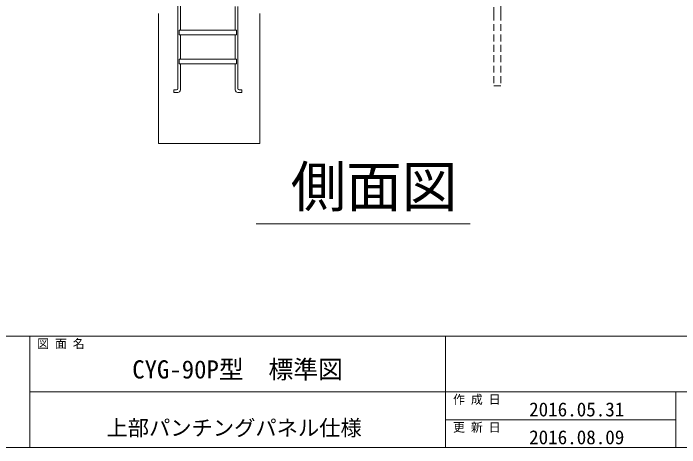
# Model space of a CAD drawing. Units: millimetres, scale not verified. Extents: x -10338 to 10338, y -7128 to 7128.
# Drawn here: x 1594 to 6204, y -7128 to -4125 of the extents above; entities that cross this region are included whole.
import ezdxf
from ezdxf.enums import TextEntityAlignment as Align

# ---------------------------------------------------------------- set-up
doc = ezdxf.new("R2010")
doc.units = ezdxf.units.MM
doc.header["$LTSCALE"] = 40
doc.linetypes.add('DASHED1', pattern=[1.8, 1.2, -0.6])
for name, color, linetype, lineweight in [('0-3_CYG-36', 7, 'Continuous', 9), ('0-8_TEXT', 7, 'Continuous', 9), ('0-B_図面枠', 7, 'Continuous', 9)]:
    doc.layers.add(name, color=color, linetype=linetype, lineweight=lineweight)
doc.styles.add('ＭＳ ゴシック', font='')
doc.styles.get('ＭＳ ゴシック').set_extended_font_data('MS Gothic')

msp = doc.modelspace()

# ---------------------------------------------------------------- linework, layer by layer
at = {"layer": '0-3_CYG-36'}
for p, q in [((4966.94, -4127.18), (4966.94, -3861.3)), ((2731.82, -4075.33), (2731.82, -4645.43)), ((2749.72, -4242.48), (2749.72, -4075.33)), ((3129.79, -4077.32), (3129.79, -4242.48)), ((3147.7, -4645.43), (3147.7, -4077.32)), ((4918.34, -4126.24), (4918.34, -4081.84)), ((2599.22, -4125.11), (2599.22, -5025.11)), ((3299.22, -5025.11), (3299.22, -4125.43)), ((2749.72, -4441.46), (2749.72, -4274.32)), ((3129.79, -4274.32), (3129.79, -4441.46)), ((2749.72, -4654.38), (2749.72, -4473.3)), ((3129.79, -4473.3), (3129.79, -4654.38)), ((2731.82, -4672.29), (2704.95, -4672.29)), ((3147.7, -4672.29), (3174.56, -4672.29)), ((2599.22, -5025.11), (3299.22, -5025.11))]:
    msp.add_line(p, q, dxfattribs=at)
at = {"layer": '0-3_CYG-36', "linetype": 'DASHED1'}
for p, q in [((4918.34, -4127.18), (4918.34, -4627.1)), ((4966.94, -4127.18), (4966.94, -4627.1)), ((4918.34, -4627.1), (4966.94, -4627.1))]:
    msp.add_line(p, q, dxfattribs=at)
at = {"layer": '0-3_CYG-36'}
for points in [[(3138.74, -4274.32), (2740.77, -4274.32), (2740.77, -4242.48), (3138.74, -4242.48)], [(3138.74, -4473.3), (2740.77, -4473.3), (2740.77, -4441.46), (3138.74, -4441.46)]]:
    msp.add_lwpolyline(points, close=True, dxfattribs=at)
for points in [[(2704.95, -4672.29), (2704.95, -4654.38), (2722.86, -4654.38)], [(3174.56, -4672.29), (3174.56, -4654.38), (3156.66, -4654.38)]]:
    msp.add_lwpolyline(points, dxfattribs=at)
for centre, radius, start, end in [((2722.86, -4645.43), 8.96, 270, 0), ((2731.82, -4654.38), 17.91, 270, 0), ((3147.7, -4654.38), 17.91, 180, 270), ((3156.66, -4645.43), 8.96, 180, 270)]:
    msp.add_arc(centre, radius, start, end, dxfattribs=at)
at = {"layer": '0-8_TEXT'}
msp.add_line((3273.32, -5581.23), (4754.18, -5581.23), dxfattribs=at)
at = {"layer": '0-B_図面枠'}
for p, q in [((-10338.45, -6357.18), (10338.45, -6357.18)), ((1708.09, -6357.18), (1708.09, -7127.75)), ((4584.88, -6357.18), (4584.88, -7127.75)), ((1708.09, -6742.47), (10338.45, -6742.47)), ((6177.38, -6742.47), (6177.38, -7127.75)), ((6177.38, -6935.11), (4584.88, -6935.11))]:
    msp.add_line(p, q, dxfattribs=at)
msp.add_lwpolyline([(-10338.45, -7127.75), (10338.45, -7127.75), (10338.45, 7127.75), (-10338.45, 7127.75)], dxfattribs=at)

# ---------------------------------------------------------------- texts
at = {"layer": '0-8_TEXT', "style": 'ＭＳ ゴシック'}
msp.add_text('側面図', height=281.5, dxfattribs=at).set_placement((3513.48, -5548.5), align=Align.BOTTOM_LEFT)
at = {"layer": '0-B_図面枠', "style": 'ＭＳ ゴシック'}
for s, height, p in [('図 面 名', 60.26, (1759.46, -6457.87)), ('CYG-90P型\u3000標準図', 125.8, (2416.97, -6687.32)), ('作 成 日\u3000', 60.26, (4636.25, -6843.16)), ('2016.05.31', 96.8, (5162.68, -6940.76)), ('上部パンチングパネル仕様', 107.9, (2238.5, -7077.39)), ('更 新 日\u3000', 60.26, (4636.25, -7035.8)), ('2016.08.09', 96.8, (5162.68, -7133.4))]:
    msp.add_text(s, height=height, dxfattribs=at).set_placement(p, align=Align.BOTTOM_LEFT)

doc.saveas('drawing.dxf')
